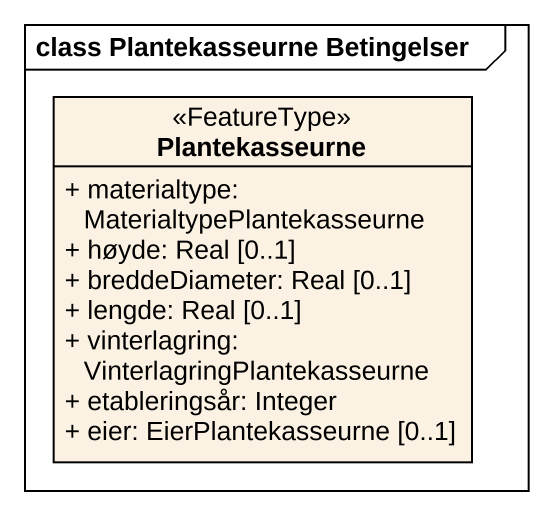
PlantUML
@startuml
mainframe class Plantekasseurne Betingelser
hide circle
hide empty members
skinparam classAttributeIconSize 0
class Plantekasseurne <<FeatureType>> {
  + materialtype: MaterialtypePlantekasseurne
  + høyde: Real [0..1]
  + breddeDiameter: Real [0..1]
  + lengde: Real [0..1]
  + vinterlagring: VinterlagringPlantekasseurne
  + etableringsår: Integer
  + eier: EierPlantekasseurne [0..1]
}
@enduml
